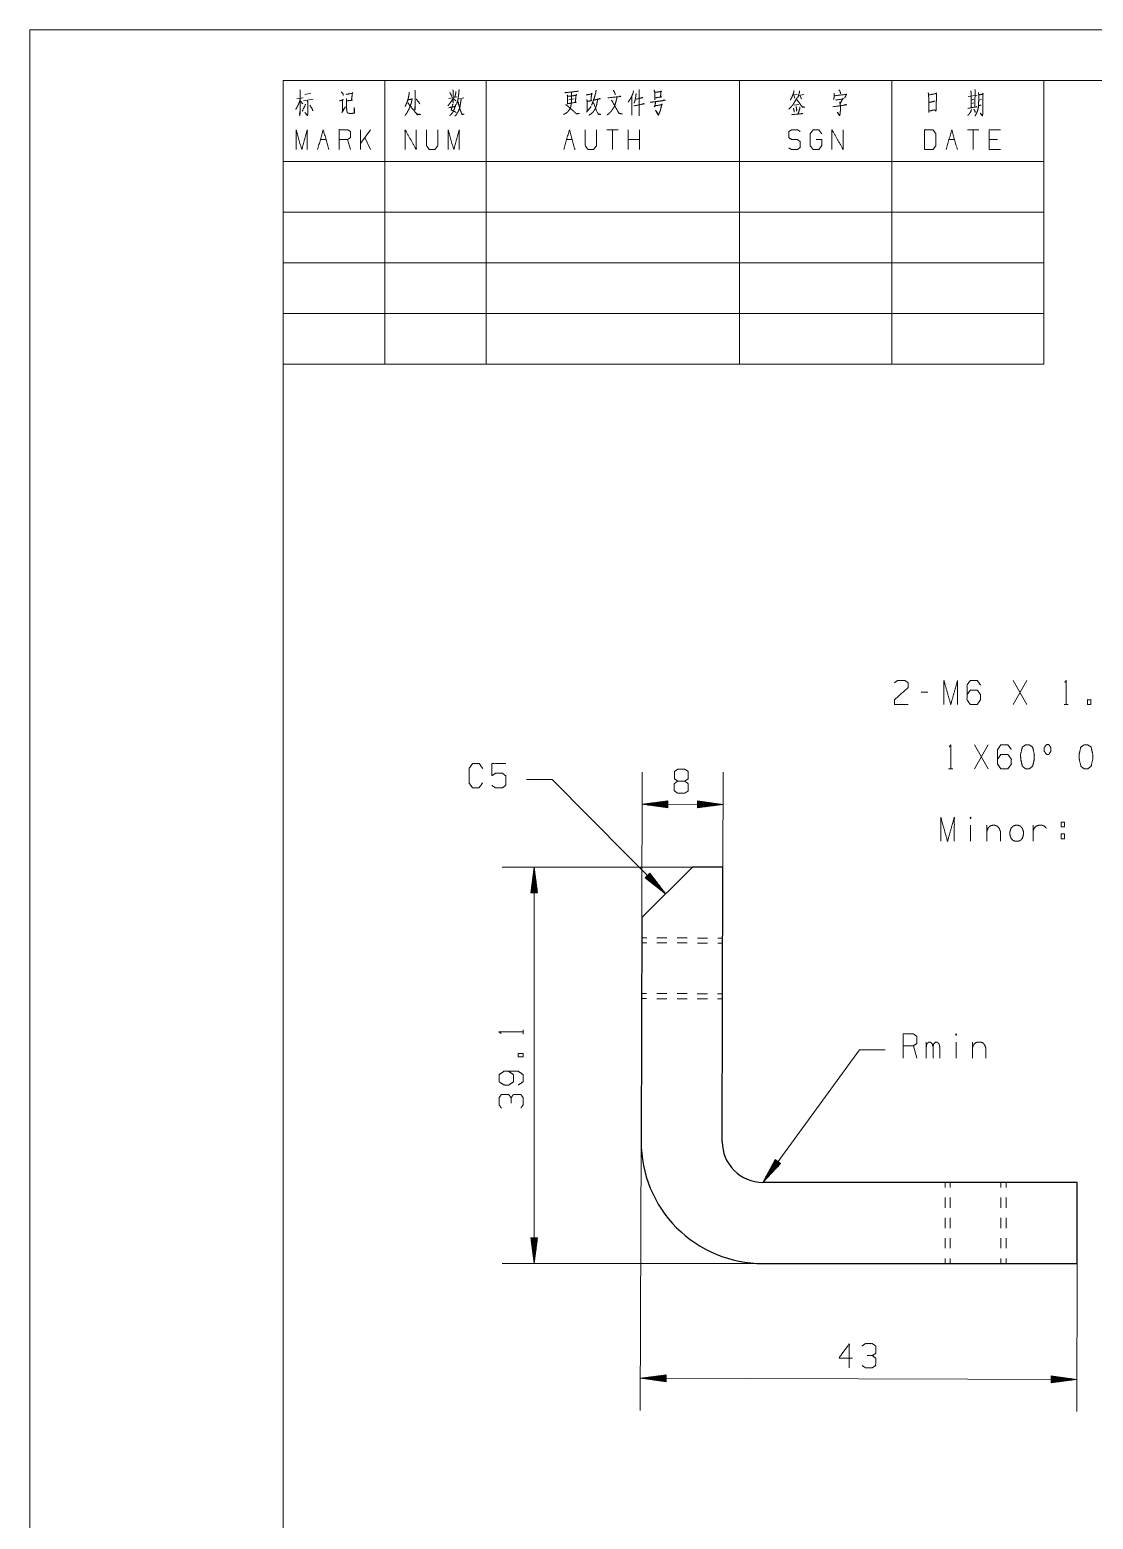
# Model space of a CAD drawing. Header units: millimetres. Extents: x 0 to 210, y 0 to 297.
# Drawn here: x 0 to 104.9, y 150.1 to 297 of the extents above; entities that cross this region are included whole.
import ezdxf

# ---------------------------------------------------------------- set-up
doc = ezdxf.new("R2010")
doc.units = ezdxf.units.MM
doc.layers.add('1', color=7, linetype='Continuous', true_color=0xffffff)

msp = doc.modelspace()

# ---------------------------------------------------------------- linework, layer by layer
at = {"layer": '1', "color": 132, "linetype": 'Continuous', "lineweight": 18}
for p, q in [((0, 297), (0, 0)), ((210, 297), (0, 297)), ((25, 292), (25, 264)), ((25, 292), (100, 292)), ((25, 292), (100, 292)), ((25, 292), (100, 292)), ((25, 292), (25, 5)), ((205, 292), (25, 292)), ((35, 292), (35, 264)), ((45, 292), (45, 264)), ((70, 292), (70, 264)), ((85, 292), (85, 264)), ((100, 292), (100, 264)), ((25, 284), (100, 284)), ((25, 279), (100, 279)), ((25, 274), (100, 274)), ((25, 269), (100, 269)), ((25, 264), (100, 264))]:
    msp.add_line(p, q, dxfattribs=at)
at = {"layer": '1', "color": 95, "linetype": 'Continuous', "lineweight": 18}
for p, q in [((26.34, 290.18), (26.96, 290.3)), ((26.7, 289.95), (26.92, 289.68)), ((26.99, 289.99), (27.95, 290.14)), ((27.13, 290.61), (27.71, 290.74)), ((41.34, 290.22), (42.13, 290.38)), ((42.25, 290.16), (42.79, 290.28)), ((53.17, 290.09), (53.7, 290.18)), ((75.25, 290.57), (75.67, 290.63)), ((75.35, 290.55), (75.45, 290.24)), ((75.83, 289.64), (75.37, 289.56)), ((75.82, 290.51), (76.35, 290.61)), ((75.98, 290.49), (76.11, 290.16)), ((92.56, 290.43), (93.43, 290.55)), ((92.84, 290.07), (93.11, 290.14)), ((92.86, 289.72), (93.09, 289.78)), ((93.6, 290.05), (93.85, 290.12)), ((54.91, 288.87), (55.37, 289.43)), ((33.59, 287.14), (32.63, 285.78)), ((32.63, 285.18), (32.63, 287.14)), ((58.02, 287.14), (56.9, 287.14)), ((57.46, 287.14), (57.46, 285.18)), ((59.02, 285.18), (59.02, 287.14)), ((60.14, 285.18), (60.14, 287.14)), ((93.6, 287.14), (92.49, 287.14)), ((93.05, 287.14), (93.05, 285.18)), ((28.66, 286.17), (29.22, 286.17)), ((31.62, 285.18), (31.34, 286.17)), ((33.59, 285.18), (33.04, 286.36)), ((52.94, 286.17), (53.49, 286.17)), ((60.14, 286.17), (59.02, 286.17)), ((90.65, 286.17), (91.2, 286.17)), ((95.45, 286.17), (94.61, 286.17)), ((98.33, 230.44), (96.98, 232.81)), ((96.98, 230.44), (98.33, 232.81)), ((88.57, 231.64), (87.9, 231.64)), ((102, 230.44), (102.42, 230.44)), ((94.52, 224.09), (93.18, 226.46)), ((93.18, 224.09), (94.52, 226.46)), ((90.61, 224.09), (91.04, 224.09)), ((92.78, 218.52), (92.78, 216.94)), ((94.39, 218.52), (94.39, 216.94)), ((98.94, 216.94), (98.94, 218.52)), ((101.71, 217.67), (102.05, 217.67)), ((101.71, 217.67), (101.71, 217.19)), ((48.66, 197.92), (48.66, 198.34)), ((88.41, 195.56), (88.41, 197.14)), ((91.36, 197.14), (91.36, 195.56)), ((92.96, 197.14), (92.96, 195.56)), ((87.48, 195.56), (87.14, 196.76))]:
    msp.add_line(p, q, dxfattribs=at)
at = {"layer": '1', "color": 13, "linetype": 'Continuous', "lineweight": 18}
for p, q in [((60.35, 209.42), (60.39, 223.77)), ((68.36, 214.4), (68.39, 223.75)), ((51.51, 223.03), (48.97, 223.03)), ((51.51, 223.03), (62.71, 211.77)), ((62.92, 220.92), (60.38, 220.6)), ((60.38, 220.6), (62.92, 220.25)), ((60.38, 220.6), (68.38, 220.57)), ((62.92, 220.61), (60.57, 220.62)), ((62.92, 220.56), (60.57, 220.57)), ((62.92, 220.66), (60.96, 220.67)), ((62.92, 220.51), (60.96, 220.52)), ((62.92, 220.72), (61.34, 220.72)), ((62.92, 220.46), (61.34, 220.47)), ((62.92, 220.77), (61.73, 220.77)), ((62.92, 220.41), (61.73, 220.41)), ((62.92, 220.82), (62.12, 220.82)), ((62.92, 220.87), (62.5, 220.87)), ((62.92, 220.92), (62.89, 220.92)), ((62.92, 220.92), (62.89, 220.92)), ((62.92, 220.25), (62.92, 220.92)), ((65.84, 220.92), (65.84, 220.25)), ((68.38, 220.57), (65.84, 220.92)), ((65.84, 220.91), (65.87, 220.91)), ((65.84, 220.91), (65.87, 220.91)), ((65.84, 220.86), (66.26, 220.86)), ((65.84, 220.81), (66.64, 220.81)), ((65.84, 220.76), (67.03, 220.76)), ((65.84, 220.71), (67.41, 220.7)), ((65.84, 220.66), (67.8, 220.65)), ((65.84, 220.61), (68.19, 220.6)), ((65.84, 220.25), (68.38, 220.57)), ((65.84, 220.56), (68.18, 220.55)), ((65.84, 220.5), (67.8, 220.5)), ((65.84, 220.45), (67.41, 220.45)), ((62.92, 220.36), (62.11, 220.36)), ((62.92, 220.31), (62.5, 220.31)), ((62.92, 220.26), (62.89, 220.26)), ((62.92, 220.26), (62.89, 220.26)), ((65.84, 220.4), (67.03, 220.4)), ((65.84, 220.35), (66.64, 220.35)), ((65.84, 220.3), (66.25, 220.3)), ((65.84, 220.25), (65.87, 220.25)), ((65.84, 220.25), (65.87, 220.25)), ((65.36, 214.4), (46.57, 214.4)), ((49.75, 214.4), (49.41, 211.86)), ((49.62, 211.86), (49.62, 213.44)), ((49.67, 211.86), (49.67, 213.83)), ((49.72, 211.86), (49.72, 214.21)), ((50.08, 211.86), (49.75, 214.4)), ((49.75, 214.4), (49.75, 175.29)), ((49.77, 211.86), (49.77, 214.21)), ((49.82, 211.86), (49.82, 213.83)), ((49.88, 211.86), (49.88, 213.44)), ((61.16, 213.81), (60.68, 213.33)), ((60.68, 213.33), (62.71, 211.77)), ((60.69, 213.34), (60.71, 213.31)), ((60.69, 213.34), (60.71, 213.31)), ((60.72, 213.37), (61.02, 213.08)), ((60.76, 213.41), (61.33, 212.84)), ((60.79, 213.44), (61.63, 212.6)), ((60.83, 213.48), (61.94, 212.36)), ((60.87, 213.52), (62.25, 212.13)), ((60.9, 213.55), (62.56, 211.89)), ((60.94, 213.59), (62.59, 211.92)), ((60.97, 213.62), (62.36, 212.23)), ((61.01, 213.66), (62.12, 212.54)), ((61.05, 213.7), (61.89, 212.85)), ((61.08, 213.73), (61.65, 213.16)), ((61.12, 213.77), (61.41, 213.47)), ((61.15, 213.8), (61.18, 213.78)), ((61.15, 213.8), (61.18, 213.78)), ((62.71, 211.77), (61.16, 213.81)), ((49.41, 211.86), (50.08, 211.86)), ((49.42, 211.86), (49.42, 211.9)), ((49.42, 211.86), (49.42, 211.9)), ((49.47, 211.86), (49.47, 212.28)), ((49.52, 211.86), (49.52, 212.67)), ((49.57, 211.86), (49.57, 213.05)), ((49.93, 211.86), (49.93, 213.05)), ((49.98, 211.86), (49.98, 212.67)), ((50.03, 211.86), (50.03, 212.28)), ((50.08, 211.86), (50.08, 211.9)), ((50.08, 211.86), (50.08, 211.9)), ((81.83, 196.37), (72.29, 183.29)), ((84.37, 196.37), (81.83, 196.37)), ((60.29, 187.32), (60.21, 160.8)), ((73.51, 185.54), (72.29, 183.29)), ((73.76, 185.35), (72.38, 183.46)), ((73.8, 185.32), (72.42, 183.43)), ((73.72, 185.38), (72.57, 183.8)), ((73.85, 185.29), (72.69, 183.71)), ((73.68, 185.41), (72.75, 184.14)), ((73.64, 185.44), (72.94, 184.48)), ((73.89, 185.26), (72.96, 183.99)), ((73.6, 185.47), (73.13, 184.82)), ((73.93, 185.23), (73.23, 184.27)), ((73.56, 185.5), (73.31, 185.17)), ((73.97, 185.2), (73.49, 184.55)), ((73.52, 185.53), (73.5, 185.51)), ((73.52, 185.53), (73.5, 185.51)), ((74.05, 185.14), (73.51, 185.54)), ((74.01, 185.17), (73.76, 184.84)), ((74.05, 185.14), (74.03, 185.12)), ((74.05, 185.14), (74.03, 185.12)), ((72.29, 183.29), (74.05, 185.14)), ((49.41, 177.83), (49.75, 175.29)), ((50.08, 177.83), (49.41, 177.83)), ((49.42, 177.83), (49.42, 177.79)), ((49.42, 177.83), (49.42, 177.79)), ((49.47, 177.83), (49.47, 177.41)), ((49.52, 177.83), (49.52, 177.02)), ((49.57, 177.83), (49.57, 176.64)), ((49.62, 177.83), (49.62, 176.25)), ((49.67, 177.83), (49.67, 175.87)), ((49.72, 177.83), (49.72, 175.48)), ((49.75, 175.29), (50.08, 177.83)), ((49.77, 177.83), (49.77, 175.48)), ((49.82, 177.83), (49.82, 175.87)), ((49.88, 177.83), (49.88, 176.25)), ((49.93, 177.83), (49.93, 176.64)), ((49.98, 177.83), (49.98, 177.02)), ((50.03, 177.83), (50.03, 177.41)), ((50.08, 177.83), (50.08, 177.79)), ((50.08, 177.83), (50.08, 177.79)), ((72.29, 175.29), (46.57, 175.29)), ((103.29, 175.29), (103.25, 160.68)), ((62.76, 164.3), (60.22, 163.97)), ((60.22, 163.97), (62.76, 163.63)), ((103.26, 163.86), (60.22, 163.97)), ((62.76, 163.99), (60.42, 164)), ((62.76, 163.94), (60.42, 163.95)), ((62.76, 164.04), (60.8, 164.05)), ((62.76, 163.89), (60.8, 163.9)), ((62.76, 164.09), (61.19, 164.1)), ((62.76, 163.84), (61.19, 163.84)), ((62.76, 164.14), (61.57, 164.15)), ((62.76, 163.79), (61.57, 163.79)), ((62.76, 164.19), (61.96, 164.2)), ((62.76, 163.74), (61.96, 163.74)), ((62.76, 163.69), (62.34, 163.69)), ((62.76, 164.25), (62.35, 164.25)), ((62.76, 164.3), (62.73, 164.3)), ((62.76, 164.3), (62.73, 164.3)), ((62.76, 163.64), (62.73, 163.64)), ((62.76, 163.64), (62.73, 163.64)), ((62.76, 163.63), (62.76, 164.3)), ((100.72, 164.2), (100.72, 163.53)), ((103.26, 163.86), (100.72, 164.2)), ((100.72, 164.19), (100.75, 164.19)), ((100.72, 164.19), (100.75, 164.19)), ((100.72, 164.14), (101.14, 164.14)), ((100.72, 164.09), (101.53, 164.09)), ((100.72, 164.04), (101.91, 164.04)), ((100.72, 163.99), (102.3, 163.99)), ((100.72, 163.94), (102.68, 163.93)), ((100.72, 163.89), (103.07, 163.88)), ((100.72, 163.53), (103.26, 163.86)), ((100.72, 163.84), (103.07, 163.83)), ((100.72, 163.79), (102.68, 163.78)), ((100.72, 163.74), (102.3, 163.73)), ((100.72, 163.68), (101.91, 163.68)), ((100.72, 163.63), (101.52, 163.63)), ((100.72, 163.58), (101.14, 163.58)), ((100.72, 163.53), (100.75, 163.53)), ((100.72, 163.53), (100.75, 163.53))]:
    msp.add_line(p, q, dxfattribs=at)
at = {"layer": '1', "color": 30, "linetype": 'Continuous', "lineweight": 25}
for p, q in [((65.36, 214.4), (60.35, 209.42)), ((68.36, 214.4), (65.36, 214.4)), ((68.29, 187.3), (68.36, 214.4)), ((60.35, 209.42), (60.29, 187.32)), ((103.31, 183.29), (72.29, 183.29)), ((103.29, 175.29), (103.31, 183.29)), ((72.29, 175.29), (103.29, 175.29))]:
    msp.add_line(p, q, dxfattribs=at)
at = {"layer": '1', "color": 43, "linetype": 'Continuous', "lineweight": 18}
for p, q in [((60.34, 207.42), (60.84, 207.42)), ((60.34, 207.42), (60.84, 207.42)), ((61.84, 207.41), (62.84, 207.41)), ((61.84, 207.41), (62.84, 207.41)), ((63.84, 207.41), (64.84, 207.41)), ((63.84, 207.41), (64.84, 207.41)), ((65.84, 207.4), (66.84, 207.4)), ((65.84, 207.4), (66.84, 207.4)), ((67.84, 207.4), (68.34, 207.4)), ((67.84, 207.4), (68.34, 207.4)), ((60.84, 206.92), (60.34, 206.92)), ((62.84, 206.91), (61.84, 206.91)), ((64.84, 206.91), (63.84, 206.91)), ((66.84, 206.9), (65.84, 206.9)), ((68.34, 206.9), (67.84, 206.9)), ((60.33, 201.92), (60.83, 201.92)), ((60.33, 201.42), (60.83, 201.42)), ((60.33, 201.42), (60.83, 201.42)), ((61.83, 201.91), (62.83, 201.91)), ((61.83, 201.41), (62.83, 201.41)), ((61.83, 201.41), (62.83, 201.41)), ((63.83, 201.91), (64.83, 201.91)), ((63.83, 201.41), (64.83, 201.41)), ((63.83, 201.41), (64.83, 201.41)), ((65.83, 201.9), (66.83, 201.9)), ((65.83, 201.4), (66.83, 201.4)), ((65.83, 201.4), (66.83, 201.4)), ((67.83, 201.9), (68.33, 201.9)), ((67.83, 201.4), (68.33, 201.4)), ((67.83, 201.4), (68.33, 201.4)), ((90.28, 182.79), (90.28, 183.29)), ((90.28, 182.79), (90.28, 183.29)), ((90.78, 183.29), (90.78, 182.79)), ((95.78, 182.79), (95.78, 183.29)), ((96.28, 182.79), (96.28, 183.29)), ((96.28, 182.79), (96.28, 183.29)), ((90.28, 180.79), (90.28, 181.79)), ((90.28, 180.79), (90.28, 181.79)), ((90.78, 181.79), (90.78, 180.79)), ((95.78, 180.79), (95.78, 181.79)), ((96.28, 180.79), (96.28, 181.79)), ((96.28, 180.79), (96.28, 181.79)), ((90.28, 178.79), (90.28, 179.79)), ((90.28, 178.79), (90.28, 179.79)), ((90.78, 179.79), (90.78, 178.79)), ((95.78, 178.79), (95.78, 179.79)), ((96.28, 178.79), (96.28, 179.79)), ((96.28, 178.79), (96.28, 179.79)), ((90.28, 176.79), (90.28, 177.79)), ((90.28, 176.79), (90.28, 177.79)), ((90.78, 177.79), (90.78, 176.79)), ((95.78, 176.79), (95.78, 177.79)), ((96.28, 176.79), (96.28, 177.79)), ((96.28, 176.79), (96.28, 177.79)), ((90.28, 175.29), (90.28, 175.79)), ((90.28, 175.29), (90.28, 175.79)), ((90.78, 175.79), (90.78, 175.29)), ((95.78, 175.29), (95.78, 175.79)), ((96.28, 175.29), (96.28, 175.79)), ((96.28, 175.29), (96.28, 175.79))]:
    msp.add_line(p, q, dxfattribs=at)
at = {"layer": '1', "color": 30, "linetype": 'Continuous', "lineweight": 25}
for radius in [12, 4]:
    msp.add_arc((72.29, 187.29), radius, 179.8432, 270, dxfattribs=at)
at = {"layer": '1', "color": 95, "linetype": 'Continuous', "lineweight": 18}
for points, knots in [([(26.67, 291.07), (26.66, 288.89), (26.63, 288.5), (26.61, 288.71), (26.64, 288.94)], [0, 0, 0.723303, 0.854546, 0.923601, 1, 1]), ([(37.97, 291.05), (38.02, 290.94), (38, 290.84), (37.99, 289.12), (37.97, 289.23), (38, 289.45)], [0, 0, 0.049543, 0.095606, 0.852767, 0.898838, 1, 1]), ([(41.73, 291.07), (41.76, 290.92), (41.76, 289.78), (41.73, 289.93), (41.76, 290.05)], [0, 0, 0.094654, 0.823636, 0.91829, 1, 1]), ([(42.33, 291.11), (42.33, 290.98), (42.32, 290.76), (42.27, 290.47), (42.23, 290.16), (42.17, 289.91), (42.1, 289.68), (42.08, 289.62)], [0, 0, 0.081852, 0.232243, 0.425429, 0.63211, 0.800313, 0.957953, 1, 1]), ([(52.76, 290.82), (52.82, 290.78), (52.85, 290.8), (54.11, 290.94), (54.07, 290.96), (53.92, 290.92)], [0, 0, 0.045522, 0.068286, 0.872626, 0.90344, 1, 1]), ([(55.85, 291.05), (55.82, 290.8), (55.73, 290.47), (55.62, 290.12), (55.53, 289.89), (55.47, 289.72), (55.41, 289.58)], [0, 0, 0.162457, 0.385014, 0.625897, 0.784413, 0.898493, 1, 1]), ([(57.56, 291.03), (57.66, 290.84), (57.71, 290.72), (57.74, 290.59)], [0, 0, 0.450481, 0.729637, 1, 1]), ([(59.55, 290.98), (59.48, 290.72), (59.38, 290.47), (59.26, 290.24), (59.14, 290.05), (59, 289.85)], [0, 0, 0.21836, 0.428744, 0.629221, 0.801494, 1, 1]), ([(60.08, 291.07), (60.12, 290.98), (60.09, 291.03), (60.11, 288.54), (60.09, 288.73), (60.11, 289.04)], [0, 0, 0.029975, 0.04619, 0.840789, 0.900562, 1, 1]), ([(61.57, 291.07), (61.63, 290.82), (61.63, 290.09), (61.63, 290.28), (62.33, 290.38), (62.21, 290.38), (62.24, 290.9), (62.26, 290.98), (62.29, 290.92), (62.19, 290.9), (61.63, 290.82)], [0, 0, 0.076614, 0.294117, 0.350048, 0.563214, 0.598361, 0.753971, 0.779215, 0.799829, 0.831205, 1, 1]), ([(75.37, 290.98), (75.35, 290.84), (75.23, 290.53), (75.13, 290.28), (75.01, 290.07)], [0, 0, 0.148006, 0.485257, 0.758321, 1, 1]), ([(75.91, 290.98), (75.92, 290.88), (75.75, 290.3)], [0, 0, 0.147218, 1, 1]), ([(79.78, 291.09), (79.89, 290.96), (79.93, 290.86), (79.96, 290.69)], [0, 0, 0.364604, 0.619196, 1, 1]), ([(92.8, 290.98), (92.83, 290.86), (92.83, 289.31)], [0, 0, 0.075954, 1, 1]), ([(93.21, 291.11), (93.24, 290.98), (93.19, 289.37)], [0, 0, 0.073211, 1, 1]), ([(26.67, 290.16), (26.6, 289.91), (26.48, 289.62), (26.35, 289.35), (26.23, 289.14)], [0, 0, 0.233514, 0.515368, 0.78555, 1, 1]), ([(27.18, 289.66), (27.17, 289.58), (26.86, 288.96)], [0, 0, 0.108202, 1, 1]), ([(27.37, 289.99), (27.42, 289.87), (27.42, 288.83), (27.4, 288.6), (27.39, 288.52), (27.11, 288.85), (27.39, 288.56)], [0, 0, 0.056947, 0.504404, 0.603051, 0.639405, 0.826366, 1, 1]), ([(27.61, 289.58), (27.87, 289.16), (27.92, 289), (27.81, 289.27)], [0, 0, 0.516563, 0.696901, 1, 1]), ([(30.53, 289.99), (30.92, 290.09), (30.86, 290.16), (30.83, 288.96), (30.77, 288.83), (31.12, 289.41)], [0, 0, 0.158008, 0.19221, 0.673433, 0.728446, 1, 1]), ([(30.7, 290.88), (30.87, 290.72), (30.92, 290.63), (30.92, 290.53), (30.9, 290.67)], [0, 0, 0.413146, 0.573572, 0.750721, 1, 1]), ([(31.19, 290.63), (31.87, 290.74), (31.82, 290.8), (31.73, 290.05), (31.82, 290.05), (31.25, 289.99)], [0, 0, 0.313958, 0.349012, 0.694882, 0.735357, 1, 1]), ([(31.22, 290.22), (31.25, 289.91), (31.25, 289.2), (31.27, 288.98), (31.3, 288.87), (31.34, 288.81), (31.41, 288.77), (31.53, 288.75), (31.66, 288.73), (32.03, 288.79), (32, 289.33), (32, 288.79)], [0, 0, 0.097093, 0.316208, 0.387239, 0.42073, 0.444406, 0.470581, 0.507596, 0.549105, 0.664641, 0.832445, 1, 1]), ([(37.43, 290.84), (37.42, 290.72), (37.34, 290.3), (37.26, 290.01), (37.18, 289.8), (37.09, 289.6), (37.01, 289.43)], [0, 0, 0.084498, 0.36853, 0.573114, 0.721457, 0.873368, 1, 1]), ([(37.28, 290.09), (37.75, 290.18), (37.71, 290.22), (37.68, 290.03), (37.62, 289.76), (37.56, 289.6), (37.48, 289.37), (37.4, 289.18), (37.28, 288.98), (37.2, 288.81), (37.02, 288.56)], [0, 0, 0.202443, 0.228131, 0.308408, 0.425631, 0.500403, 0.604281, 0.689483, 0.790714, 0.870506, 1, 1]), ([(37.28, 289.8), (38.22, 288.62), (38.56, 288.65), (38.54, 288.65), (38.24, 288.67), (38.08, 288.81)], [0, 0, 0.632183, 0.773704, 0.779845, 0.909108, 1, 1]), ([(38.1, 290.16), (38.13, 290.14), (38.4, 289.8), (38.47, 289.68)], [0, 0, 0.059448, 0.761031, 1, 1]), ([(41.75, 290.24), (41.62, 290.01), (41.48, 289.8), (41.35, 289.64), (41.22, 289.49)], [0, 0, 0.287221, 0.555142, 0.786181, 1, 1]), ([(41.34, 289.31), (41.97, 289.45), (41.98, 289.64), (41.98, 289.56), (41.91, 289.31), (41.81, 289.04), (41.7, 288.83), (41.59, 288.71), (41.48, 288.58), (41.41, 288.52)], [0, 0, 0.30447, 0.39258, 0.431622, 0.553714, 0.689469, 0.798362, 0.878841, 0.954752, 1, 1]), ([(41.43, 290.8), (41.56, 290.57), (41.59, 290.43)], [0, 0, 0.640221, 1, 1]), ([(41.72, 289.66), (41.56, 289.08), (41.66, 289.04), (41.78, 289), (41.89, 288.94), (42.04, 288.85)], [0, 0, 0.5291, 0.62629, 0.735524, 0.852093, 1, 1]), ([(41.76, 290.2), (41.94, 290.07), (42.03, 289.97)], [0, 0, 0.613122, 1, 1]), ([(42.03, 290.92), (42.03, 290.82), (41.91, 290.34)], [0, 0, 0.174301, 1, 1]), ([(42.54, 290.16), (42.49, 289.8), (42.45, 289.56), (42.41, 289.35), (42.35, 289.16), (42.23, 288.91), (42.13, 288.73), (42.01, 288.56), (41.92, 288.48)], [0, 0, 0.19438, 0.332636, 0.448614, 0.555649, 0.70616, 0.822692, 0.933847, 1, 1]), ([(42.22, 289.89), (42.25, 289.85), (42.39, 289.27), (42.49, 289), (42.6, 288.71), (42.63, 288.65), (42.85, 288.67), (42.63, 288.69), (42.55, 288.81)], [0, 0, 0.026721, 0.341749, 0.493483, 0.655465, 0.691641, 0.80784, 0.924039, 1, 1]), ([(53.44, 290.84), (53.42, 290.18), (53.41, 289.85), (53.39, 289.66), (53.38, 289.56), (53.36, 289.43), (53.32, 289.31), (53.27, 289.2), (53.14, 289.02), (53, 288.85), (52.79, 288.73), (52.69, 288.67), (52.65, 288.65)], [0, 0, 0.263783, 0.395771, 0.470171, 0.511786, 0.56157, 0.614019, 0.658777, 0.749614, 0.837596, 0.932985, 0.980677, 1, 1]), ([(52.82, 289.6), (52.89, 289.6), (53.17, 289.37), (53.41, 289.16), (53.63, 288.98), (53.9, 288.71), (54.23, 288.75), (53.92, 288.71), (53.82, 288.79)], [0, 0, 0.033467, 0.197839, 0.340788, 0.472468, 0.649452, 0.797921, 0.939753, 1, 1]), ([(53, 290.59), (53.04, 290.41), (53.04, 289.66), (53.03, 289.7), (53.89, 289.85), (53.8, 289.85), (53.89, 290.63), (53.92, 290.57), (53.87, 290.53), (53.04, 290.43)], [0, 0, 0.051663, 0.252803, 0.264656, 0.500971, 0.524672, 0.738301, 0.756829, 0.773117, 1, 1]), ([(54.88, 290.57), (55.47, 290.67), (55.41, 290.74), (55.34, 290.01), (55.41, 290.01), (54.97, 289.93), (54.94, 290.12), (54.97, 289.89), (54.96, 288.96)], [0, 0, 0.181366, 0.207406, 0.429567, 0.451891, 0.588199, 0.645735, 0.715777, 1, 1]), ([(55.98, 290.12), (55.98, 289.99), (55.92, 289.66), (55.86, 289.47), (55.81, 289.31), (55.73, 289.16), (55.65, 289.02), (55.54, 288.87), (55.31, 288.67), (55.13, 288.58)], [0, 0, 0.067236, 0.249298, 0.354996, 0.450079, 0.537949, 0.629663, 0.725721, 0.894899, 1, 1]), ([(55.54, 289.8), (55.59, 289.78), (56.04, 288.67), (56.32, 288.65), (56.06, 288.71), (55.98, 288.83)], [0, 0, 0.024909, 0.644018, 0.787117, 0.926016, 1, 1]), ([(55.62, 290.07), (56.27, 290.2), (56.2, 290.22), (56.08, 290.18)], [0, 0, 0.769962, 0.857327, 1, 1]), ([(57.88, 290.32), (57.88, 290.2), (57.81, 289.91), (57.74, 289.68), (57.65, 289.43), (57.52, 289.23), (57.5, 289.18), (57.42, 289.08), (57.31, 288.94), (57.18, 288.81), (57.06, 288.69), (56.93, 288.58)], [0, 0, 0.060656, 0.206644, 0.323463, 0.452143, 0.571976, 0.593424, 0.659716, 0.74639, 0.834816, 0.918178, 1, 1]), ([(57.02, 290.28), (58.29, 290.43), (58.21, 290.45), (58.12, 290.41)], [0, 0, 0.872478, 0.933903, 1, 1]), ([(57.34, 290.05), (57.4, 290.01), (58.1, 288.75), (58.43, 288.69), (58.12, 288.77), (58.02, 288.89)], [0, 0, 0.030854, 0.652647, 0.79375, 0.930716, 1, 1]), ([(59.38, 290.41), (59.39, 289.16), (59.39, 288.56), (59.38, 288.69), (59.39, 288.91)], [0, 0, 0.565717, 0.839123, 0.896086, 1, 1]), ([(59.57, 289.49), (60.61, 289.7), (60.53, 289.72), (60.4, 289.66)], [0, 0, 0.826976, 0.886334, 1, 1]), ([(59.8, 290.72), (59.76, 290.38), (59.7, 290.09), (59.64, 289.89), (59.6, 289.76)], [0, 0, 0.34211, 0.644851, 0.86512, 1, 1]), ([(59.8, 290.14), (60.47, 290.32), (60.4, 290.32), (60.28, 290.26)], [0, 0, 0.772509, 0.853435, 1, 1]), ([(61.18, 289.87), (61.37, 289.87), (61.75, 289.91), (62.68, 290.05), (62.58, 290.07), (62.43, 290.03)], [0, 0, 0.10704, 0.322386, 0.855626, 0.914427, 1, 1]), ([(61.73, 289.91), (61.63, 289.41), (61.6, 289.49), (62.38, 289.62), (62.33, 289.7), (62.33, 289.62), (62.24, 289.27), (62.19, 289.04), (62.11, 288.85), (62.05, 288.71), (62.01, 288.6), (61.98, 288.58), (61.72, 289.06), (62, 288.62)], [0, 0, 0.13637, 0.159981, 0.371157, 0.396349, 0.418604, 0.516111, 0.579311, 0.63312, 0.675133, 0.705357, 0.714996, 0.861275, 1, 1]), ([(75.64, 290.3), (75.63, 290.2), (75.39, 289.83), (75.38, 289.78), (75.26, 289.6), (75.06, 289.37), (74.85, 289.16)], [0, 0, 0.074337, 0.387309, 0.418539, 0.575027, 0.79286, 1, 1]), ([(75.61, 290.16), (76.2, 289.37), (76.43, 289.37), (76.2, 289.39), (76.08, 289.54)], [0, 0, 0.599324, 0.742451, 0.886135, 1, 1]), ([(79.2, 289.41), (80.57, 289.6), (80.49, 289.62), (80.28, 289.56)], [0, 0, 0.820202, 0.873508, 1, 1]), ([(79.34, 290.74), (79.34, 290.51), (79.33, 290.34), (79.3, 290.22), (79.27, 290.12)], [0, 0, 0.361949, 0.626223, 0.829034, 1, 1]), ([(79.34, 290.49), (80.57, 290.63), (80.56, 290.67), (80.37, 290.26)], [0, 0, 0.712481, 0.737756, 1, 1]), ([(79.49, 290.07), (80.25, 290.18), (80.21, 290.24), (79.92, 289.72)], [0, 0, 0.533866, 0.586729, 1, 1]), ([(79.87, 289.87), (79.9, 289.76), (79.93, 289.64), (79.94, 289.43), (79.94, 289), (79.93, 288.85), (79.9, 288.65), (79.86, 288.52), (79.64, 288.87), (79.87, 288.56)], [0, 0, 0.049623, 0.1085, 0.204239, 0.404798, 0.471991, 0.568442, 0.629223, 0.820578, 1, 1]), ([(88.61, 290.8), (88.64, 290.59), (88.66, 290.14), (88.67, 289.66), (88.67, 289.6), (88.67, 288.83), (88.67, 288.98), (89.24, 289.1), (89.36, 288.96), (89.39, 289.14), (89.39, 289.39), (89.4, 289.87), (89.42, 290.36), (89.42, 290.78), (89.43, 290.72), (88.66, 290.57)], [0, 0, 0.037589, 0.119519, 0.205166, 0.216331, 0.354043, 0.380097, 0.485125, 0.518622, 0.552532, 0.597196, 0.682843, 0.77221, 0.846648, 0.858119, 1, 1]), ([(88.67, 289.83), (89.24, 289.95), (89.18, 289.97), (89.05, 289.89)], [0, 0, 0.728512, 0.805958, 1, 1]), ([(93.55, 290.82), (93.59, 290.59), (93.59, 290.14), (93.57, 289.64), (93.55, 289.33), (93.47, 289), (93.38, 288.79), (93.22, 288.48)], [0, 0, 0.096217, 0.285187, 0.491418, 0.620825, 0.76157, 0.854869, 1, 1]), ([(93.57, 289.52), (93.6, 289.52), (93.84, 289.58)], [0, 0, 0.107799, 1, 1]), ([(93.59, 290.57), (94.03, 290.67), (93.98, 290.74), (93.98, 290.05), (94, 289.12), (93.98, 288.77), (93.97, 288.56), (93.95, 288.5), (93.74, 288.77), (93.94, 288.58)], [0, 0, 0.13308, 0.155522, 0.357051, 0.631901, 0.735808, 0.797028, 0.815849, 0.918301, 1, 1]), ([(75.12, 288.62), (76.23, 288.73), (76.16, 288.73), (75.99, 288.71)], [0, 0, 0.825897, 0.879998, 1, 1]), ([(75.31, 289.27), (75.38, 289), (75.38, 288.87), (75.37, 289.04)], [0, 0, 0.489807, 0.707975, 1, 1]), ([(75.58, 289.43), (75.64, 289.12), (75.61, 288.96), (75.61, 289.18)], [0, 0, 0.443891, 0.680119, 1, 1]), ([(75.95, 289.41), (75.95, 289.27), (75.77, 288.69)], [0, 0, 0.19307, 1, 1]), ([(92.52, 289.25), (93.43, 289.41), (93.38, 289.43), (93.33, 289.37)], [0, 0, 0.873246, 0.919206, 1, 1]), ([(92.86, 289.12), (92.84, 289.02), (92.73, 288.81), (92.62, 288.67), (92.52, 288.56)], [0, 0, 0.157085, 0.51447, 0.781154, 1, 1]), ([(93.09, 289.18), (93.25, 288.94), (93.25, 288.83), (93.19, 289.02)], [0, 0, 0.497679, 0.671694, 1, 1]), ([(26.26, 285.18), (26.26, 287.14), (26.82, 285.18), (27.37, 287.14), (27.37, 285.18)], [0, 0, 0.245192, 0.5, 0.754808, 1, 1]), ([(30.51, 285.18), (30.51, 287.14), (31.34, 287.14), (31.62, 286.96), (31.62, 286.36), (31.34, 286.17), (30.51, 286.17)], [0, 0, 0.400952, 0.571035, 0.639278, 0.761676, 0.829917, 1, 1]), ([(37.01, 285.18), (37.01, 287.14), (38.12, 285.18), (38.12, 287.14)], [0, 0, 0.317574, 0.682426, 1, 1]), ([(39.13, 287.14), (39.13, 285.57), (39.39, 285.18), (39.95, 285.18), (40.24, 285.57), (40.24, 287.14)], [0, 0, 0.337152, 0.438599, 0.557781, 0.662848, 1, 1]), ([(41.25, 285.18), (41.25, 287.14), (41.81, 285.18), (42.36, 287.14), (42.36, 285.18)], [0, 0, 0.245192, 0.5, 0.754808, 1, 1]), ([(54.78, 287.14), (54.78, 285.57), (55.05, 285.18), (55.6, 285.18), (55.89, 285.57), (55.89, 287.14)], [0, 0, 0.337152, 0.438599, 0.557781, 0.662848, 1, 1]), ([(74.85, 285.36), (75.13, 285.18), (75.7, 285.18), (75.98, 285.39), (75.98, 285.97), (75.7, 286.17), (75.15, 286.17), (74.85, 286.36), (74.85, 286.96), (75.15, 287.14), (75.7, 287.14), (75.98, 286.96)], [0, 0, 0.068035, 0.184054, 0.254521, 0.372333, 0.442799, 0.555843, 0.626367, 0.748393, 0.81892, 0.931964, 1, 1]), ([(77.55, 286.17), (78.1, 286.17), (78.1, 285.57), (77.82, 285.18), (77.25, 285.18), (76.97, 285.57), (76.97, 286.75), (77.27, 287.14), (77.81, 287.14), (78.09, 286.75)], [0, 0, 0.103295, 0.214797, 0.304261, 0.410274, 0.499739, 0.718892, 0.809956, 0.910533, 1, 1]), ([(79.11, 285.18), (79.11, 287.14), (80.22, 285.18), (80.22, 287.14)], [0, 0, 0.317574, 0.682426, 1, 1]), ([(88.25, 285.18), (89.07, 285.18), (89.36, 285.57), (89.36, 286.75), (89.07, 287.14), (88.25, 287.14), (88.25, 285.18)], [0, 0, 0.142133, 0.227159, 0.431787, 0.516817, 0.65895, 1, 1]), ([(90.37, 285.18), (90.93, 287.14), (91.48, 285.18)], [0, 0, 0.5, 1, 1]), ([(95.73, 285.18), (94.61, 285.18), (94.61, 287.14), (95.73, 287.14)], [0, 0, 0.265389, 0.734611, 1, 1]), ([(85.28, 232.59), (85.6, 232.81), (86.29, 232.81), (86.63, 232.59), (86.63, 232.11), (85.27, 230.91), (85.28, 230.44), (86.63, 230.44)], [0, 0, 0.069692, 0.192978, 0.265274, 0.350228, 0.674742, 0.759752, 1, 1]), ([(90.15, 230.44), (90.15, 232.81), (90.83, 230.44), (91.5, 232.81), (91.5, 230.44)], [0, 0, 0.245192, 0.5, 0.754808, 1, 1]), ([(92.43, 231.39), (92.75, 231.86), (93.44, 231.86), (93.77, 231.39), (93.77, 230.91), (93.44, 230.44), (92.75, 230.44), (92.43, 230.91), (92.43, 232.34), (92.75, 232.81), (93.44, 232.81), (93.77, 232.34)], [0, 0, 0.076964, 0.169761, 0.248074, 0.31202, 0.390331, 0.483128, 0.56009, 0.751926, 0.82889, 0.921687, 1, 1]), ([(102.07, 232.61), (102.21, 232.81), (102.21, 230.44)], [0, 0, 0.093493, 1, 1]), ([(104.31, 230.44), (104.64, 230.44), (104.64, 230.91), (104.31, 230.91), (104.31, 230.44)], [0, 0, 0.207091, 0.5, 0.707091, 1, 1]), ([(90.68, 226.26), (90.83, 226.46), (90.83, 224.09)], [0, 0, 0.093493, 1, 1]), ([(95.45, 225.04), (95.77, 225.51), (96.46, 225.51), (96.8, 225.04), (96.8, 224.56), (96.46, 224.09), (95.77, 224.09), (95.45, 224.56), (95.45, 225.99), (95.77, 226.46), (96.46, 226.46), (96.8, 225.99)], [0, 0, 0.076964, 0.169762, 0.248075, 0.312021, 0.390331, 0.483129, 0.560091, 0.751925, 0.828889, 0.921687, 1, 1]), ([(98.56, 224.09), (98.9, 224.34), (99.07, 225.04), (99.07, 225.51), (98.9, 226.24), (98.56, 226.46), (98.22, 226.46), (97.89, 226.24), (97.71, 225.51), (97.73, 225.04), (97.89, 224.34), (98.22, 224.09), (98.56, 224.09)], [0, 0, 0.067524, 0.183971, 0.260585, 0.380944, 0.446142, 0.500306, 0.565504, 0.685863, 0.762529, 0.878311, 0.945835, 1, 1]), ([(100.27, 225.51), (100.5, 225.51), (100.71, 225.84), (100.71, 226.16), (100.5, 226.49), (100.27, 226.49), (100.04, 226.16), (100.04, 225.84), (100.27, 225.51)], [0, 0, 0.08568, 0.230388, 0.351579, 0.496293, 0.581974, 0.730395, 0.851585, 1, 1]), ([(104.33, 224.09), (104.67, 224.34), (104.84, 225.04), (104.84, 225.51), (104.67, 226.24), (104.33, 226.46), (103.99, 226.46), (103.66, 226.24), (103.48, 225.51), (103.5, 225.04), (103.66, 224.34), (103.99, 224.09), (104.33, 224.09)], [0, 0, 0.067524, 0.183971, 0.260585, 0.380943, 0.446141, 0.500306, 0.565503, 0.685862, 0.762529, 0.878311, 0.945835, 1, 1]), ([(44.65, 222.7), (44.31, 222.22), (43.66, 222.22), (43.32, 222.7), (43.32, 224.12), (43.66, 224.6), (44.33, 224.6), (44.67, 224.12)], [0, 0, 0.11457, 0.243367, 0.357937, 0.638582, 0.753152, 0.88543, 1, 1]), ([(45.58, 222.45), (45.92, 222.22), (46.61, 222.22), (46.94, 222.45), (46.94, 223.4), (46.61, 223.65), (45.92, 223.65), (45.58, 223.42), (45.58, 224.6), (46.94, 224.6)], [0, 0, 0.062228, 0.168344, 0.230571, 0.376815, 0.441266, 0.547381, 0.609609, 0.79049, 1, 1]), ([(63.9, 222.88), (63.58, 223.1), (63.58, 223.83), (63.9, 224.05), (64.59, 224.05), (64.93, 223.83), (64.93, 223.1), (64.59, 222.88), (63.9, 222.88), (63.56, 222.63), (63.56, 221.93), (63.9, 221.68), (64.59, 221.68), (64.92, 221.9), (64.92, 222.63), (64.59, 222.88)], [0, 0, 0.047573, 0.136085, 0.183659, 0.267815, 0.317165, 0.405677, 0.455028, 0.539185, 0.590297, 0.675758, 0.726871, 0.811027, 0.860378, 0.948888, 1, 1]), ([(89.84, 216.94), (89.84, 219.32), (90.51, 216.94), (91.18, 219.32), (91.18, 216.94)], [0, 0, 0.245192, 0.5, 0.754808, 1, 1]), ([(92.78, 219.17), (92.82, 219.27), (92.78, 219.34), (92.75, 219.27), (92.78, 219.17)], [0, 0, 0.280642, 0.5, 0.719358, 1, 1]), ([(94.39, 217.92), (94.5, 218.22), (94.69, 218.44), (94.94, 218.52), (95.17, 218.52), (95.41, 218.44), (95.61, 218.22), (95.72, 217.92), (95.72, 216.94)], [0, 0, 0.107755, 0.208454, 0.296012, 0.373821, 0.461383, 0.562079, 0.669834, 1, 1]), ([(96.77, 217.24), (96.97, 217.02), (97.21, 216.94), (97.44, 216.94), (97.69, 217.02), (97.89, 217.24), (97.99, 217.57), (97.99, 217.92), (97.89, 218.22), (97.69, 218.44), (97.44, 218.52), (97.21, 218.52), (96.97, 218.44), (96.77, 218.22), (96.67, 217.92), (96.67, 217.57), (96.77, 217.24)], [0, 0, 0.063222, 0.118198, 0.16705, 0.222024, 0.285247, 0.357933, 0.432346, 0.5, 0.563224, 0.618197, 0.66705, 0.722025, 0.785247, 0.852902, 0.927315, 1, 1]), ([(98.94, 217.92), (99.05, 218.22), (99.24, 218.44), (99.49, 218.52), (99.83, 218.52), (100.07, 218.44), (100.27, 218.22)], [0, 0, 0.180196, 0.348591, 0.495011, 0.685185, 0.831605, 1, 1]), ([(101.71, 218.37), (101.71, 218.84), (102.05, 218.84), (102.05, 218.37), (101.71, 218.37)], [0, 0, 0.292909, 0.5, 0.792909, 1, 1]), ([(102.05, 217.67), (102.05, 217.19), (101.71, 217.19)], [0, 0, 0.585828, 1, 1]), ([(46.48, 197.99), (46.28, 198.13), (48.66, 198.13)], [0, 0, 0.093491, 1, 1]), ([(86.14, 195.56), (86.14, 197.94), (87.14, 197.94), (87.48, 197.71), (87.48, 196.99), (87.14, 196.76), (86.14, 196.76)], [0, 0, 0.400951, 0.571034, 0.639277, 0.761674, 0.829917, 1, 1]), ([(88.41, 196.66), (88.46, 196.94), (88.64, 197.11), (88.84, 197.11), (89.01, 196.94), (89.08, 196.66), (89.08, 195.56)], [0, 0, 0.11888, 0.224458, 0.306987, 0.412562, 0.533088, 1, 1]), ([(89.08, 196.66), (89.14, 196.94), (89.31, 197.11), (89.53, 197.11), (89.68, 196.94), (89.75, 196.66), (89.75, 195.56)], [0, 0, 0.118606, 0.223941, 0.313764, 0.413916, 0.534164, 1, 1]), ([(91.36, 197.79), (91.39, 197.89), (91.36, 197.96), (91.32, 197.89), (91.36, 197.79)], [0, 0, 0.280594, 0.50001, 0.719415, 1, 1]), ([(92.96, 196.54), (93.07, 196.84), (93.26, 197.06), (93.51, 197.14), (93.74, 197.14), (93.99, 197.06), (94.18, 196.84), (94.29, 196.54), (94.29, 195.56)], [0, 0, 0.107749, 0.208453, 0.296011, 0.373824, 0.461382, 0.562086, 0.669834, 1, 1]), ([(48.66, 195.68), (48.66, 196.01), (48.18, 196.01), (48.18, 195.68), (48.66, 195.68)], [0, 0, 0.207085, 0.5, 0.707085, 1, 1]), ([(48.18, 192.9), (48.66, 193.22), (48.66, 193.91), (48.18, 194.25), (46.76, 194.25), (46.28, 193.91), (46.28, 193.22), (46.76, 192.9), (47.23, 192.89), (47.71, 193.22), (47.71, 193.91), (47.23, 194.25)], [0, 0, 0.076857, 0.169525, 0.247728, 0.439296, 0.517499, 0.610167, 0.687024, 0.750925, 0.829129, 0.921797, 1, 1]), ([(47.46, 191.64), (47.23, 191.97), (46.51, 191.97), (46.28, 191.64), (46.28, 190.95), (46.51, 190.61)], [0, 0, 0.153872, 0.429851, 0.583723, 0.846122, 1, 1]), ([(48.43, 190.63), (48.66, 190.95), (48.66, 191.64), (48.43, 191.97), (47.71, 191.97), (47.46, 191.64), (47.46, 191.12)], [0, 0, 0.124123, 0.34369, 0.472445, 0.703376, 0.836727, 1, 1]), ([(81.15, 165.96), (79.81, 165.96), (80.82, 167.38), (80.81, 165.01)], [0, 0, 0.24587, 0.565296, 1, 1]), ([(83.09, 166.2), (83.43, 166.43), (83.43, 167.15), (83.09, 167.38), (82.41, 167.38), (82.07, 167.16)], [0, 0, 0.153874, 0.429853, 0.583728, 0.846126, 1, 1]), ([(82.08, 165.23), (82.4, 165.01), (83.09, 165), (83.42, 165.23), (83.43, 165.95), (83.09, 166.2), (82.58, 166.2)], [0, 0, 0.124123, 0.34369, 0.472448, 0.70338, 0.836733, 1, 1])]:
    msp.add_open_spline(points, degree=1, knots=knots, dxfattribs=at)
for points in [[(28.38, 285.18), (28.94, 287.14), (29.5, 285.18)], [(52.66, 285.18), (53.22, 287.14), (53.77, 285.18)]]:
    msp.add_open_spline(points, degree=1, dxfattribs=at)

doc.saveas('drawing.dxf')
